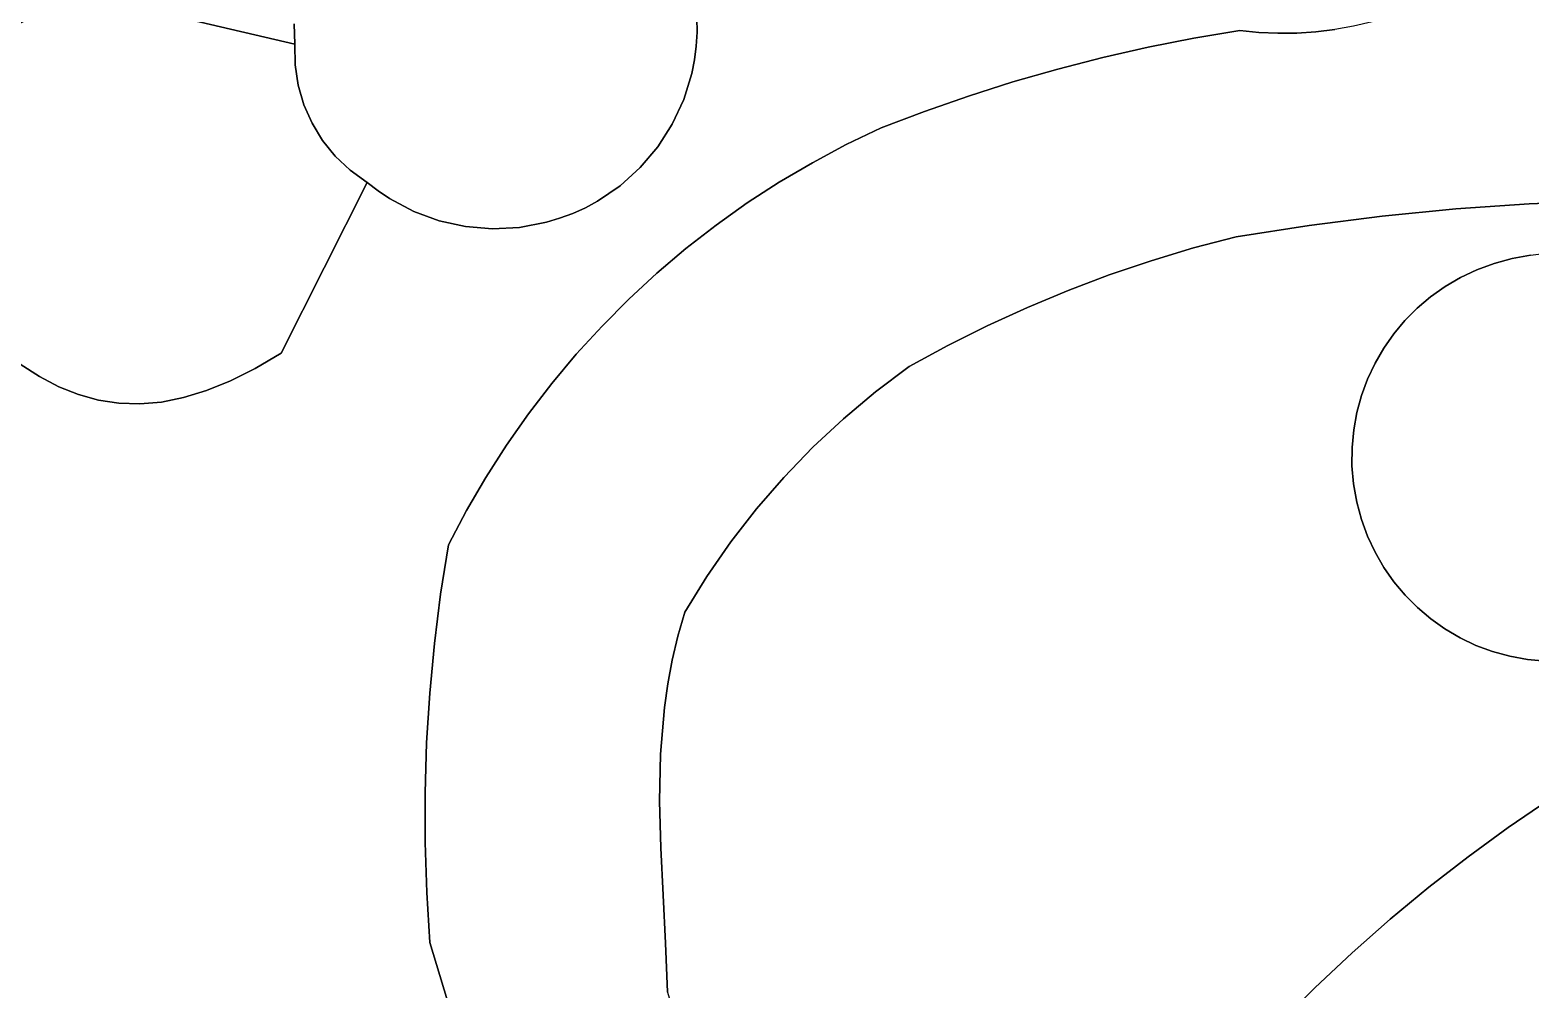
# Model space of a CAD drawing. Header units: inches. Extents: x 37.2 to 70.6, y 17.4 to 61.6.
# Drawn here: x 41.614 to 44.689, y 46.657 to 48.625 of the extents above; entities that cross this region are included whole.
import ezdxf

# ---------------------------------------------------------------- set-up
doc = ezdxf.new("R2010")
doc.units = ezdxf.units.IN
doc.layers.add('SURFACES_FOR_SKETCHUP', color=7, linetype='Continuous')

msp = doc.modelspace()

# ---------------------------------------------------------------- linework, layer by layer
at = {"layer": 'SURFACES_FOR_SKETCHUP'}
for points, invisible_edges in [([(42.1753, 48.7587), (42.3045, 48.3124), (42.5113, 49.0399)], 11), ([(42.5113, 49.0399), (42.3045, 48.3124), (42.9795, 48.5919)], 11), ([(42.9404, 48.8098), (42.5113, 49.0399), (42.9795, 48.5919)], 11), ([(43.3556, 49.0417), (42.9747, 48.7045), (43.3585, 48.424)], 11), ([(43.3556, 49.0417), (43.5379, 48.4895), (43.5223, 49.0285)], 3), ([(43.5379, 48.4895), (43.3556, 49.0417), (43.4478, 48.458)], 3), ([(43.4478, 48.458), (43.3556, 49.0417), (43.3585, 48.424)], 3), ([(43.5223, 49.0285), (43.6289, 48.5184), (43.6885, 49.01)], 3), ([(43.6289, 48.5184), (43.5223, 49.0285), (43.5379, 48.4895)], 3), ([(43.7206, 48.5448), (43.6885, 49.01), (43.6289, 48.5184)], 3), ([(43.6885, 49.01), (43.8131, 48.5685), (43.8541, 48.9862)], 3), ([(43.8131, 48.5685), (43.6885, 49.01), (43.7206, 48.5448)], 3), ([(43.8131, 48.5685), (43.9062, 48.5896), (43.8541, 48.9862)], 10), ([(44.0189, 48.957), (43.8541, 48.9862), (43.9062, 48.5896)], 10), ([(43.9062, 48.5896), (43.9999, 48.6081), (44.0189, 48.957)], 10), ([(43.9999, 48.6081), (44.0941, 48.6239), (44.0189, 48.957)], 10), ([(44.1828, 48.9224), (44.0189, 48.957), (44.0941, 48.6239)], 10), ([(44.0941, 48.6239), (44.1331, 48.6199), (44.1828, 48.9224)], 10), ([(44.1331, 48.6199), (44.1722, 48.618), (44.1828, 48.9224)], 10), ([(44.2112, 48.6184), (44.1828, 48.9224), (44.1722, 48.618)], 3), ([(44.1828, 48.9224), (44.2112, 48.6184), (44.2591, 48.9137)], 3), ([(44.2502, 48.6209), (44.2591, 48.9137), (44.2112, 48.6184)], 3), ([(44.289, 48.6256), (44.2591, 48.9137), (44.2502, 48.6209)], 3), ([(42.9404, 48.8098), (42.9795, 48.5919), (42.9611, 48.7584)], 3), ([(42.1753, 48.7587), (42.1645, 48.719), (42.1564, 48.5956)], 10), ([(42.1564, 48.5956), (42.3045, 48.3124), (42.1753, 48.7587)], 11), ([(42.9611, 48.7584), (42.9812, 48.6204), (42.9747, 48.7045)], 3), ([(42.9795, 48.5919), (42.9812, 48.6204), (42.9611, 48.7584)], 10), ([(42.1564, 48.5956), (42.1645, 48.719), (42.155, 48.6372)], 3), ([(41.6903, 48.6773), (42.175, 48.4717), (41.7493, 48.6915)], 3), ([(42.1571, 48.5531), (41.7493, 48.6915), (42.1634, 48.5116)], 3), ([(42.1571, 48.5531), (42.1564, 48.5956), (41.7493, 48.6915)], 8), ([(42.1634, 48.5116), (41.7493, 48.6915), (42.175, 48.4717)], 3), ([(41.7493, 48.6915), (42.1564, 48.5956), (42.155, 48.6372)], 8), ([(42.9809, 48.6488), (42.9747, 48.7045), (42.9812, 48.6204)], 2), ([(42.9809, 48.6488), (43.3585, 48.424), (42.9747, 48.7045)], 3), ([(44.6994, 48.6857), (44.6789, 48.6758), (44.8388, 48.2751)], 10), ([(41.5142, 48.0047), (41.5537, 47.9702), (41.6903, 48.6773)], 10), ([(41.6903, 48.6773), (41.6335, 48.6574), (41.5142, 48.0047)], 10), ([(41.6335, 48.6574), (41.5793, 48.632), (41.5142, 48.0047)], 10), ([(42.1918, 48.4338), (41.6903, 48.6773), (41.5537, 47.9702)], 11), ([(42.175, 48.4717), (41.6903, 48.6773), (42.1918, 48.4338)], 3), ([(44.4572, 48.6545), (44.3655, 48.6416), (44.3862, 48.2431)], 11), ([(44.3862, 48.2431), (44.5367, 48.258), (44.4572, 48.6545)], 10), ([(44.5105, 48.6545), (44.4572, 48.6545), (44.5367, 48.258)], 10), ([(44.5621, 48.6551), (44.5105, 48.6545), (44.5367, 48.258)], 10), ([(44.5367, 48.258), (44.6876, 48.2686), (44.5621, 48.6551)], 10), ([(44.6113, 48.6588), (44.5621, 48.6551), (44.6876, 48.2686)], 10), ([(44.6348, 48.6627), (44.6113, 48.6588), (44.6876, 48.2686)], 10), ([(44.6573, 48.6682), (44.6348, 48.6627), (44.6876, 48.2686)], 10), ([(44.6876, 48.2686), (44.6789, 48.6758), (44.6573, 48.6682)], 9), ([(44.6876, 48.2686), (44.8388, 48.2751), (44.6789, 48.6758)], 10), ([(42.9812, 48.6204), (43.3585, 48.424), (42.9809, 48.6488)], 3), ([(44.0941, 48.6239), (43.9999, 48.6081), (44.0863, 48.2009)], 10), ([(44.1331, 48.6199), (44.0941, 48.6239), (44.0863, 48.2009)], 10), ([(44.289, 48.6256), (44.2502, 48.6209), (44.3862, 48.2431)], 10), ([(44.3274, 48.6325), (44.289, 48.6256), (44.3862, 48.2431)], 10), ([(44.3655, 48.6416), (44.3274, 48.6325), (44.3862, 48.2431)], 10), ([(42.1564, 48.5956), (42.1571, 48.5531), (42.175, 48.4717)], 10), ([(42.175, 48.4717), (42.1918, 48.4338), (42.1564, 48.5956)], 10), ([(42.3045, 48.3124), (42.1564, 48.5956), (42.1918, 48.4338)], 11), ([(42.9795, 48.5919), (43.2871, 48.3898), (42.9812, 48.6204)], 3), ([(43.3585, 48.424), (42.9812, 48.6204), (43.2871, 48.3898)], 3), ([(43.9999, 48.6081), (43.9062, 48.5896), (44.0863, 48.2009)], 10), ([(44.0863, 48.2009), (44.236, 48.2241), (44.1331, 48.6199)], 10), ([(44.1722, 48.618), (44.1331, 48.6199), (44.236, 48.2241)], 10), ([(44.2112, 48.6184), (44.1722, 48.618), (44.236, 48.2241)], 10), ([(44.2502, 48.6209), (44.2112, 48.6184), (44.236, 48.2241)], 10), ([(44.236, 48.2241), (44.3862, 48.2431), (44.2502, 48.6209)], 10), ([(42.5065, 48.222), (42.9795, 48.5919), (42.3045, 48.3124)], 11), ([(42.5065, 48.222), (42.7262, 48.2488), (42.9795, 48.5919)], 11), ([(42.9005, 48.3852), (42.9795, 48.5919), (42.7262, 48.2488)], 11), ([(42.9005, 48.3852), (42.9304, 48.4318), (42.9795, 48.5919)], 10), ([(42.9758, 48.5636), (42.9795, 48.5919), (42.9304, 48.4318)], 10), ([(42.9304, 48.4318), (42.9538, 48.4822), (42.9758, 48.5636)], 10), ([(42.9703, 48.5358), (42.9758, 48.5636), (42.9538, 48.4822)], 2), ([(42.9703, 48.5358), (43.2176, 48.3527), (42.9758, 48.5636)], 3), ([(42.9758, 48.5636), (43.2871, 48.3898), (42.9795, 48.5919)], 3), ([(43.2871, 48.3898), (42.9758, 48.5636), (43.2176, 48.3527)], 3), ([(43.8131, 48.5685), (43.7206, 48.5448), (43.9121, 48.152)], 10), ([(43.8131, 48.5685), (43.9988, 48.178), (43.9062, 48.5896)], 3), ([(43.9121, 48.152), (43.9988, 48.178), (43.8131, 48.5685)], 10), ([(43.9988, 48.178), (44.0863, 48.2009), (43.9062, 48.5896)], 10), ([(42.1634, 48.5116), (42.175, 48.4717), (42.1571, 48.5531)], 2), ([(42.9538, 48.4822), (43.2176, 48.3527), (42.9703, 48.5358)], 3), ([(43.7206, 48.5448), (43.6289, 48.5184), (43.8264, 48.123)], 10), ([(43.8264, 48.123), (43.9121, 48.152), (43.7206, 48.5448)], 10), ([(43.6289, 48.5184), (43.5379, 48.4895), (43.7419, 48.0911)], 10), ([(43.7419, 48.0911), (43.8264, 48.123), (43.6289, 48.5184)], 10), ([(42.9304, 48.4318), (43.1498, 48.3128), (42.9538, 48.4822)], 3), ([(43.2176, 48.3527), (42.9538, 48.4822), (43.1498, 48.3128)], 3), ([(43.5379, 48.4895), (43.4478, 48.458), (43.6584, 48.0563)], 10), ([(43.6584, 48.0563), (43.7419, 48.0911), (43.5379, 48.4895)], 10), ([(43.4478, 48.458), (43.3585, 48.424), (43.5763, 48.0187)], 10), ([(43.5763, 48.0187), (43.6584, 48.0563), (43.4478, 48.458)], 10), ([(41.5537, 47.9702), (41.5931, 47.9401), (42.1918, 48.4338)], 10), ([(41.5931, 47.9401), (41.6327, 47.9145), (42.1918, 48.4338)], 10), ([(41.6327, 47.9145), (41.9284, 47.8714), (42.1918, 48.4338)], 11), ([(41.9755, 47.8858), (42.1918, 48.4338), (41.9284, 47.8714)], 3), ([(42.0245, 47.9057), (42.1918, 48.4338), (41.9755, 47.8858)], 3), ([(42.0755, 47.9312), (42.1918, 48.4338), (42.0245, 47.9057)], 3), ([(42.1918, 48.4338), (42.0755, 47.9312), (42.2133, 48.3984)], 3), ([(42.1918, 48.4338), (42.2133, 48.3984), (42.3045, 48.3124)], 10), ([(42.9005, 48.3852), (43.084, 48.2702), (42.9304, 48.4318)], 3), ([(43.1498, 48.3128), (42.9304, 48.4318), (43.084, 48.2702)], 3), ([(43.2871, 48.3898), (43.4954, 47.9781), (43.3585, 48.424)], 3), ([(43.4954, 47.9781), (43.5763, 48.0187), (43.3585, 48.424)], 10), ([(42.1287, 47.9623), (42.2133, 48.3984), (42.0755, 47.9312)], 3), ([(42.1287, 47.9623), (42.2395, 48.3661), (42.2133, 48.3984)], 9), ([(42.2395, 48.3661), (42.2699, 48.3373), (42.2133, 48.3984)], 2), ([(42.3045, 48.3124), (42.2133, 48.3984), (42.2699, 48.3373)], 3), ([(42.8647, 48.3429), (42.9005, 48.3852), (42.7262, 48.2488)], 10), ([(42.8647, 48.3429), (43.0202, 48.2248), (42.9005, 48.3852)], 3), ([(43.084, 48.2702), (42.9005, 48.3852), (43.0202, 48.2248)], 3), ([(43.2176, 48.3527), (43.4954, 47.9781), (43.2871, 48.3898)], 3), ([(42.1287, 47.9623), (42.2699, 48.3373), (42.2395, 48.3661)], 9), ([(43.1498, 48.3128), (43.4159, 47.9348), (43.2176, 48.3527)], 3), ([(43.4954, 47.9781), (43.2176, 48.3527), (43.4159, 47.9348)], 3), ([(42.1287, 47.9623), (42.3045, 48.3124), (42.2699, 48.3373)], 8), ([(42.7262, 48.2488), (42.7522, 48.2606), (42.8647, 48.3429)], 10), ([(42.8647, 48.3429), (42.7522, 48.2606), (42.8234, 48.3057)], 3), ([(42.8234, 48.3057), (42.9584, 48.1768), (42.8647, 48.3429)], 3), ([(43.0202, 48.2248), (42.8647, 48.3429), (42.9584, 48.1768)], 3), ([(42.3271, 48.295), (42.3045, 48.3124), (42.1287, 47.9623)], 8), ([(42.3506, 48.2793), (42.3271, 48.295), (42.1287, 47.9623)], 10), ([(42.3271, 48.295), (42.4524, 48.2339), (42.3045, 48.3124)], 3), ([(42.5065, 48.222), (42.3045, 48.3124), (42.4524, 48.2339)], 3), ([(42.4524, 48.2339), (42.3271, 48.295), (42.4002, 48.253)], 3), ([(42.3506, 48.2793), (42.4002, 48.253), (42.3271, 48.295)], 2), ([(42.7771, 48.2741), (42.8234, 48.3057), (42.7522, 48.2606)], 2), ([(42.7771, 48.2741), (42.8988, 48.1263), (42.8234, 48.3057)], 3), ([(42.9584, 48.1768), (42.8234, 48.3057), (42.8988, 48.1263)], 3), ([(43.084, 48.2702), (43.4159, 47.9348), (43.1498, 48.3128)], 3), ([(42.4002, 48.253), (42.3506, 48.2793), (42.1287, 47.9623)], 10), ([(42.7262, 48.2488), (42.8414, 48.0733), (42.7522, 48.2606)], 3), ([(42.7522, 48.2606), (42.8988, 48.1263), (42.7771, 48.2741)], 3), ([(42.8988, 48.1263), (42.7522, 48.2606), (42.8414, 48.0733)], 3), ([(43.0202, 48.2248), (43.3471, 47.8831), (43.084, 48.2702)], 3), ([(43.4159, 47.9348), (43.084, 48.2702), (43.3471, 47.8831)], 3), ([(44.5367, 48.258), (44.3862, 48.2431), (44.5149, 48.0991)], 10), ([(44.5149, 48.0991), (44.5466, 48.1175), (44.5367, 48.258)], 10), ([(44.5367, 48.258), (44.6523, 48.1562), (44.6876, 48.2686)], 3), ([(44.6154, 48.1462), (44.6523, 48.1562), (44.5367, 48.258)], 10), ([(44.5801, 48.1333), (44.6154, 48.1462), (44.5367, 48.258)], 10), ([(44.5466, 48.1175), (44.5801, 48.1333), (44.5367, 48.258)], 10), ([(44.6903, 48.1634), (44.6876, 48.2686), (44.6523, 48.1562)], 3), ([(44.6876, 48.2686), (44.7687, 48.1693), (44.8388, 48.2751)], 3), ([(44.7687, 48.1693), (44.6876, 48.2686), (44.7293, 48.1678)], 3), ([(44.7293, 48.1678), (44.6876, 48.2686), (44.6903, 48.1634)], 3), ([(42.4524, 48.2339), (42.4002, 48.253), (42.1287, 47.9623)], 10), ([(42.1287, 47.9623), (42.6356, 47.8383), (42.4524, 48.2339)], 11), ([(42.5065, 48.222), (42.4524, 48.2339), (42.6356, 47.8383)], 10), ([(42.5616, 48.2174), (42.7262, 48.2488), (42.5065, 48.222)], 3), ([(42.7262, 48.2488), (42.5616, 48.2174), (42.6994, 48.2388)], 3), ([(42.5616, 48.2174), (42.6172, 48.2203), (42.6994, 48.2388)], 10), ([(42.6723, 48.2307), (42.6994, 48.2388), (42.6172, 48.2203)], 2), ([(42.6723, 48.2307), (42.6172, 48.2203), (42.7863, 48.018)], 10), ([(42.6994, 48.2388), (42.6723, 48.2307), (42.7863, 48.018)], 10), ([(42.7262, 48.2488), (42.6994, 48.2388), (42.8414, 48.0733)], 10), ([(42.7863, 48.018), (42.8414, 48.0733), (42.6994, 48.2388)], 10), ([(42.9584, 48.1768), (43.2814, 47.8279), (43.0202, 48.2248)], 3), ([(43.3471, 47.8831), (43.0202, 48.2248), (43.2814, 47.8279)], 3), ([(44.236, 48.2241), (44.0863, 48.2009), (44.3713, 47.9417)], 10), ([(44.3862, 48.2431), (44.236, 48.2241), (44.4326, 48.0293)], 10), ([(44.4096, 48.0019), (44.4326, 48.0293), (44.236, 48.2241)], 10), ([(44.3892, 47.9726), (44.4096, 48.0019), (44.236, 48.2241)], 10), ([(44.3713, 47.9417), (44.3892, 47.9726), (44.236, 48.2241)], 10), ([(44.4853, 48.0781), (44.5149, 48.0991), (44.3862, 48.2431)], 10), ([(44.4578, 48.0548), (44.4853, 48.0781), (44.3862, 48.2431)], 10), ([(44.4326, 48.0293), (44.4578, 48.0548), (44.3862, 48.2431)], 10), ([(42.5616, 48.2174), (42.5065, 48.222), (42.6833, 47.9004)], 10), ([(42.6356, 47.8383), (42.6833, 47.9004), (42.5065, 48.222)], 10), ([(42.6172, 48.2203), (42.5616, 48.2174), (42.7336, 47.9603)], 10), ([(42.6833, 47.9004), (42.7336, 47.9603), (42.5616, 48.2174)], 10), ([(42.7336, 47.9603), (42.7863, 48.018), (42.6172, 48.2203)], 10), ([(43.9988, 48.178), (44.3436, 47.8757), (44.0863, 48.2009)], 3), ([(44.356, 47.9093), (44.3713, 47.9417), (44.0863, 48.2009)], 10), ([(44.3436, 47.8757), (44.356, 47.9093), (44.0863, 48.2009)], 10), ([(42.8988, 48.1263), (43.2187, 47.7694), (42.9584, 48.1768)], 3), ([(43.2814, 47.8279), (42.9584, 48.1768), (43.2187, 47.7694)], 3), ([(43.9121, 48.152), (44.3341, 47.8409), (43.9988, 48.178)], 3), ([(44.3436, 47.8757), (43.9988, 48.178), (44.3341, 47.8409)], 3), ([(44.6903, 48.1634), (44.6523, 48.1562), (45.1483, 47.6548)], 10), ([(43.8264, 48.123), (44.3241, 47.7688), (43.9121, 48.152)], 3), ([(44.3275, 47.8052), (43.9121, 48.152), (44.3241, 47.7688)], 3), ([(44.3341, 47.8409), (43.9121, 48.152), (44.3275, 47.8052)], 3), ([(44.3892, 47.9726), (44.6154, 48.1462), (44.4096, 48.0019)], 3), ([(44.6154, 48.1462), (44.3892, 47.9726), (44.7212, 47.3309)], 11), ([(44.6154, 48.1462), (44.5801, 48.1333), (44.4096, 48.0019)], 10), ([(44.4096, 48.0019), (44.5801, 48.1333), (44.4326, 48.0293)], 3), ([(44.4326, 48.0293), (44.5801, 48.1333), (44.4578, 48.0548)], 3), ([(44.5801, 48.1333), (44.5466, 48.1175), (44.4578, 48.0548)], 10), ([(44.6154, 48.1462), (45.1483, 47.6548), (44.6523, 48.1562)], 3), ([(44.7212, 47.3309), (45.1483, 47.6548), (44.6154, 48.1462)], 11), ([(42.8414, 48.0733), (43.2187, 47.7694), (42.8988, 48.1263)], 3), ([(43.7419, 48.0911), (44.3239, 47.7317), (43.8264, 48.123)], 3), ([(44.3241, 47.7688), (43.8264, 48.123), (44.3239, 47.7317)], 3), ([(44.4853, 48.0781), (44.4578, 48.0548), (44.5466, 48.1175)], 10), ([(44.5466, 48.1175), (44.5149, 48.0991), (44.4853, 48.0781)], 8), ([(42.8414, 48.0733), (42.7863, 48.018), (43.1593, 47.7078)], 10), ([(43.1593, 47.7078), (43.2187, 47.7694), (42.8414, 48.0733)], 10), ([(43.6584, 48.0563), (44.3271, 47.6943), (43.7419, 48.0911)], 3), ([(44.3239, 47.7317), (43.7419, 48.0911), (44.3271, 47.6943)], 3), ([(43.5763, 48.0187), (44.3336, 47.6572), (43.6584, 48.0563)], 3), ([(44.3271, 47.6943), (43.6584, 48.0563), (44.3336, 47.6572)], 3), ([(42.7863, 48.018), (42.7336, 47.9603), (43.1032, 47.643)], 10), ([(43.1032, 47.643), (43.1593, 47.7078), (42.7863, 48.018)], 10), ([(43.5763, 48.0187), (43.4954, 47.9781), (44.3336, 47.6572)], 10), ([(43.4954, 47.9781), (43.4159, 47.9348), (43.3471, 47.8831)], 8), ([(43.3471, 47.8831), (44.3432, 47.6215), (43.4954, 47.9781)], 11), ([(44.3336, 47.6572), (43.4954, 47.9781), (44.3432, 47.6215)], 3), ([(42.0755, 47.9312), (42.4716, 47.5697), (42.1287, 47.9623)], 3), ([(42.5084, 47.6398), (42.1287, 47.9623), (42.4716, 47.5697)], 3), ([(42.5481, 47.7079), (42.1287, 47.9623), (42.5084, 47.6398)], 3), ([(42.5905, 47.7741), (42.1287, 47.9623), (42.5481, 47.7079)], 3), ([(42.6356, 47.8383), (42.1287, 47.9623), (42.5905, 47.7741)], 3), ([(42.7336, 47.9603), (42.6833, 47.9004), (43.1032, 47.643)], 10), ([(44.3892, 47.9726), (44.3713, 47.9417), (44.3271, 47.6943)], 10), ([(44.3271, 47.6943), (44.4582, 47.441), (44.3892, 47.9726)], 11), ([(44.4582, 47.441), (44.7212, 47.3309), (44.3892, 47.9726)], 11), ([(41.5931, 47.9401), (41.0031, 47.62), (41.6327, 47.9145)], 3), ([(42.0245, 47.9057), (42.4716, 47.5697), (42.0755, 47.9312)], 3), ([(44.3713, 47.9417), (44.356, 47.9093), (44.3239, 47.7317)], 10), ([(44.3239, 47.7317), (44.3271, 47.6943), (44.3713, 47.9417)], 10), ([(41.0763, 47.2775), (41.6327, 47.9145), (41.0031, 47.62)], 3), ([(41.6327, 47.9145), (41.0763, 47.2775), (41.6725, 47.8936)], 3), ([(41.1192, 47.2023), (41.6725, 47.8936), (41.0763, 47.2775)], 3), ([(41.6725, 47.8936), (41.1192, 47.2023), (41.7128, 47.8774)], 3), ([(41.6725, 47.8936), (41.9284, 47.8714), (41.6327, 47.9145)], 3), ([(41.9284, 47.8714), (41.6725, 47.8936), (41.8828, 47.8623)], 3), ([(41.7128, 47.8774), (41.8828, 47.8623), (41.6725, 47.8936)], 3), ([(41.9284, 47.8714), (42.4555, 47.4687), (41.9755, 47.8858)], 3), ([(41.9755, 47.8858), (42.4716, 47.5697), (42.0245, 47.9057)], 3), ([(42.4716, 47.5697), (41.9755, 47.8858), (42.4555, 47.4687)], 3), ([(42.6833, 47.9004), (42.6356, 47.8383), (43.0505, 47.5754)], 10), ([(43.0505, 47.5754), (43.1032, 47.643), (42.6833, 47.9004)], 10), ([(44.356, 47.9093), (44.3436, 47.8757), (44.3239, 47.7317)], 10), ([(41.1646, 47.1288), (41.7128, 47.8774), (41.1192, 47.2023)], 3), ([(41.7128, 47.8774), (41.1646, 47.1288), (41.7538, 47.8661)], 3), ([(41.2125, 47.0571), (41.7538, 47.8661), (41.1646, 47.1288)], 3), ([(41.2627, 46.9872), (41.7538, 47.8661), (41.2125, 47.0571)], 3), ([(41.7538, 47.8661), (41.2627, 46.9872), (41.7957, 47.8597)], 3), ([(41.3153, 46.9192), (41.7957, 47.8597), (41.2627, 46.9872)], 3), ([(41.7957, 47.8597), (41.3153, 46.9192), (41.8386, 47.8584)], 3), ([(41.3701, 46.8531), (41.8386, 47.8584), (41.3153, 46.9192)], 3), ([(41.8386, 47.8584), (41.3701, 46.8531), (42.4266, 47.1635)], 11), ([(41.7538, 47.8661), (41.8386, 47.8584), (41.7128, 47.8774)], 3), ([(41.8828, 47.8623), (41.7128, 47.8774), (41.8386, 47.8584)], 3), ([(41.7538, 47.8661), (41.7957, 47.8597), (41.8386, 47.8584)], 8), ([(41.8386, 47.8584), (42.4331, 47.2655), (41.8828, 47.8623)], 3), ([(42.4331, 47.2655), (41.8386, 47.8584), (42.4266, 47.1635)], 3), ([(41.8828, 47.8623), (42.4427, 47.3672), (41.9284, 47.8714)], 3), ([(42.4427, 47.3672), (41.8828, 47.8623), (42.4331, 47.2655)], 3), ([(42.4555, 47.4687), (41.9284, 47.8714), (42.4427, 47.3672)], 3), ([(43.2814, 47.8279), (44.3558, 47.5871), (43.3471, 47.8831)], 3), ([(44.3432, 47.6215), (43.3471, 47.8831), (44.3558, 47.5871)], 3), ([(44.3239, 47.7317), (44.3436, 47.8757), (44.3241, 47.7688)], 3), ([(44.3341, 47.8409), (44.3241, 47.7688), (44.3436, 47.8757)], 3), ([(42.6356, 47.8383), (42.5905, 47.7741), (43.0015, 47.5049)], 10), ([(43.0015, 47.5049), (43.0505, 47.5754), (42.6356, 47.8383)], 10), ([(43.2187, 47.7694), (44.3558, 47.5871), (43.2814, 47.8279)], 3), ([(44.3341, 47.8409), (44.3275, 47.8052), (44.3241, 47.7688)], 8), ([(42.5905, 47.7741), (42.5481, 47.7079), (43.0015, 47.5049)], 10), ([(43.1593, 47.7078), (44.3713, 47.5542), (43.2187, 47.7694)], 3), ([(44.3558, 47.5871), (43.2187, 47.7694), (44.3713, 47.5542)], 3), ([(42.5481, 47.7079), (42.5084, 47.6398), (42.9561, 47.4318)], 10), ([(42.9561, 47.4318), (43.0015, 47.5049), (42.5481, 47.7079)], 10), ([(43.1032, 47.643), (44.2478, 46.6614), (43.1593, 47.7078)], 3), ([(43.1593, 47.7078), (44.2478, 46.6614), (44.3713, 47.5542)], 11), ([(44.3271, 47.6943), (44.3336, 47.6572), (44.433, 47.4663)], 10), ([(44.4582, 47.441), (44.3271, 47.6943), (44.433, 47.4663)], 3), ([(42.5084, 47.6398), (42.4716, 47.5697), (42.9561, 47.4318)], 10), ([(43.0505, 47.5754), (44.1723, 46.5858), (43.1032, 47.643)], 3), ([(44.2478, 46.6614), (43.1032, 47.643), (44.1723, 46.5858)], 3), ([(44.41, 47.4937), (44.3336, 47.6572), (44.3894, 47.5231)], 3), ([(44.433, 47.4663), (44.3336, 47.6572), (44.41, 47.4937)], 3), ([(44.3336, 47.6572), (44.3432, 47.6215), (44.3894, 47.5231)], 10), ([(44.3713, 47.5542), (44.3894, 47.5231), (44.3432, 47.6215)], 10), ([(44.3432, 47.6215), (44.3558, 47.5871), (44.3713, 47.5542)], 8), ([(42.4716, 47.5697), (42.4555, 47.4687), (42.9561, 47.4318)], 10), ([(42.9142, 47.2364), (43.0505, 47.5754), (42.9211, 47.2848)], 3), ([(42.9142, 47.2364), (44.1723, 46.5858), (43.0505, 47.5754)], 11), ([(43.0015, 47.5049), (42.9211, 47.2848), (43.0505, 47.5754)], 3), ([(44.3713, 47.5542), (44.2478, 46.6614), (44.3894, 47.5231)], 3), ([(44.3244, 46.7334), (44.3894, 47.5231), (44.2478, 46.6614)], 3), ([(44.3894, 47.5231), (44.3244, 46.7334), (44.41, 47.4937)], 3), ([(42.9211, 47.2848), (43.0015, 47.5049), (42.9302, 47.3334)], 3), ([(42.9418, 47.3824), (42.9302, 47.3334), (43.0015, 47.5049)], 10), ([(43.0015, 47.5049), (42.9561, 47.4318), (42.9418, 47.3824)], 8), ([(44.4022, 46.8021), (44.41, 47.4937), (44.3244, 46.7334)], 3), ([(44.41, 47.4937), (44.4022, 46.8021), (44.433, 47.4663)], 3), ([(42.4427, 47.3672), (42.9302, 47.3334), (42.4555, 47.4687)], 3), ([(42.9418, 47.3824), (42.4555, 47.4687), (42.9302, 47.3334)], 3), ([(42.9418, 47.3824), (42.9561, 47.4318), (42.4555, 47.4687)], 10), ([(44.433, 47.4663), (44.4022, 46.8021), (44.4582, 47.441)], 3), ([(44.4814, 46.8677), (44.4582, 47.441), (44.4022, 46.8021)], 3), ([(44.4582, 47.441), (44.4814, 46.8677), (44.4854, 47.4179)], 3), ([(44.4582, 47.441), (44.4854, 47.4179), (44.7212, 47.3309)], 10), ([(44.4854, 47.4179), (44.4814, 46.8677), (44.5146, 47.3972)], 3), ([(44.562, 46.9302), (44.5146, 47.3972), (44.4814, 46.8677)], 3), ([(44.4854, 47.4179), (44.5146, 47.3972), (44.6838, 47.3344)], 10), ([(44.6838, 47.3344), (44.7212, 47.3309), (44.4854, 47.4179)], 10), ([(44.5146, 47.3972), (44.562, 46.9302), (44.5455, 47.3791)], 3), ([(44.5146, 47.3972), (44.5455, 47.3791), (44.6838, 47.3344)], 10), ([(42.4331, 47.2655), (42.9142, 47.2364), (42.4427, 47.3672)], 3), ([(42.9211, 47.2848), (42.4427, 47.3672), (42.9142, 47.2364)], 3), ([(42.9302, 47.3334), (42.4427, 47.3672), (42.9211, 47.2848)], 3), ([(44.5455, 47.3791), (44.562, 46.9302), (44.5781, 47.3635)], 3), ([(44.5781, 47.3635), (44.6474, 47.3411), (44.5455, 47.3791)], 3), ([(44.6838, 47.3344), (44.5455, 47.3791), (44.6474, 47.3411)], 3), ([(44.6441, 46.9899), (44.5781, 47.3635), (44.562, 46.9302)], 3), ([(44.5781, 47.3635), (44.6441, 46.9899), (44.6121, 47.3508)], 3), ([(44.5781, 47.3635), (44.6121, 47.3508), (44.6474, 47.3411)], 8), ([(44.6121, 47.3508), (44.6441, 46.9899), (44.6474, 47.3411)], 3), ([(44.7278, 47.0469), (44.6474, 47.3411), (44.6441, 46.9899)], 3), ([(44.6474, 47.3411), (44.7278, 47.0469), (44.6838, 47.3344)], 3), ([(44.6838, 47.3344), (44.7278, 47.0469), (44.7212, 47.3309)], 3), ([(42.4266, 47.1635), (42.9061, 47.1403), (42.4331, 47.2655)], 3), ([(42.9142, 47.2364), (42.4331, 47.2655), (42.9061, 47.1403)], 3), ([(42.9061, 47.1403), (44.1723, 46.5858), (42.9142, 47.2364)], 3), ([(41.4272, 46.789), (42.4266, 47.1635), (41.3701, 46.8531)], 3), ([(41.4865, 46.7269), (42.4266, 47.1635), (41.4272, 46.789)], 3), ([(42.4266, 47.1635), (41.4865, 46.7269), (42.4235, 47.0614)], 3), ([(42.4235, 47.0614), (42.9061, 47.1403), (42.4266, 47.1635)], 3), ([(42.9061, 47.1403), (42.4235, 47.0614), (42.9043, 47.0444)], 3), ([(42.9043, 47.0444), (44.1723, 46.5858), (42.9061, 47.1403)], 3), ([(41.5478, 46.6669), (42.4235, 47.0614), (41.4865, 46.7269)], 3), ([(41.6113, 46.6091), (42.4235, 47.0614), (41.5478, 46.6669)], 3), ([(42.4235, 47.0614), (41.6113, 46.6091), (42.4235, 46.9592)], 3), ([(42.4235, 46.9592), (42.9043, 47.0444), (42.4235, 47.0614)], 3), ([(42.9043, 47.0444), (42.4235, 46.9592), (42.9067, 46.9483)], 3), ([(42.9067, 46.9483), (44.0979, 46.5066), (42.9043, 47.0444)], 3), ([(44.1723, 46.5858), (42.9043, 47.0444), (44.0979, 46.5066)], 3), ([(44.7278, 47.0469), (44.6441, 46.9899), (44.7001, 46.4953)], 10), ([(44.6441, 46.9899), (44.562, 46.9302), (44.7001, 46.4953)], 10), ([(41.6767, 46.5534), (42.4235, 46.9592), (41.6113, 46.6091)], 3), ([(42.4235, 46.9592), (41.6767, 46.5534), (42.4268, 46.857)], 3), ([(42.4268, 46.857), (42.9067, 46.9483), (42.4235, 46.9592)], 3), ([(42.9067, 46.9483), (42.4268, 46.857), (42.9115, 46.8514)], 3), ([(42.9115, 46.8514), (44.0979, 46.5066), (42.9067, 46.9483)], 3), ([(44.562, 46.9302), (44.4814, 46.8677), (44.7001, 46.4953)], 10), ([(41.7441, 46.5), (42.4268, 46.857), (41.6767, 46.5534)], 3), ([(41.8134, 46.449), (42.4268, 46.857), (41.7441, 46.5)], 3), ([(42.4268, 46.857), (41.8134, 46.449), (42.4333, 46.7548)], 3), ([(42.4268, 46.857), (42.4333, 46.7548), (42.9115, 46.8514)], 10), ([(42.9168, 46.7531), (42.9115, 46.8514), (42.4333, 46.7548)], 10), ([(42.9168, 46.7531), (44.0979, 46.5066), (42.9115, 46.8514)], 3), ([(44.4022, 46.8021), (44.7001, 46.4953), (44.4814, 46.8677)], 3), ([(44.3244, 46.7334), (44.6382, 46.4325), (44.4022, 46.8021)], 3), ([(44.7001, 46.4953), (44.4022, 46.8021), (44.6382, 46.4325)], 3), ([(41.8845, 46.4003), (42.4333, 46.7548), (41.8134, 46.449)], 3), ([(41.9574, 46.354), (42.4333, 46.7548), (41.8845, 46.4003)], 3), ([(42.0321, 46.3102), (42.4333, 46.7548), (41.9574, 46.354)], 3), ([(42.0982, 46.2586), (42.4333, 46.7548), (42.0321, 46.3102)], 3), ([(42.4333, 46.7548), (42.0982, 46.2586), (42.5659, 46.3157)], 3), ([(42.4333, 46.7548), (42.5659, 46.3157), (42.9208, 46.6529)], 10), ([(42.9208, 46.6529), (42.9168, 46.7531), (42.4333, 46.7548)], 10), ([(42.9168, 46.7531), (42.9208, 46.6529), (42.9492, 46.5567)], 8), ([(42.9492, 46.5567), (44.0568, 46.4441), (42.9168, 46.7531)], 11), ([(44.0979, 46.5066), (42.9168, 46.7531), (44.0568, 46.4441)], 3), ([(44.2478, 46.6614), (44.5803, 46.3663), (44.3244, 46.7334)], 3), ([(44.6382, 46.4325), (44.3244, 46.7334), (44.5803, 46.3663)], 3), ([(44.1723, 46.5858), (44.5263, 46.297), (44.2478, 46.6614)], 3), ([(44.5803, 46.3663), (44.2478, 46.6614), (44.5263, 46.297)], 3)]:
    msp.add_3dface(points, dxfattribs=dict(at, invisible_edges=invisible_edges))

doc.saveas('drawing.dxf')
